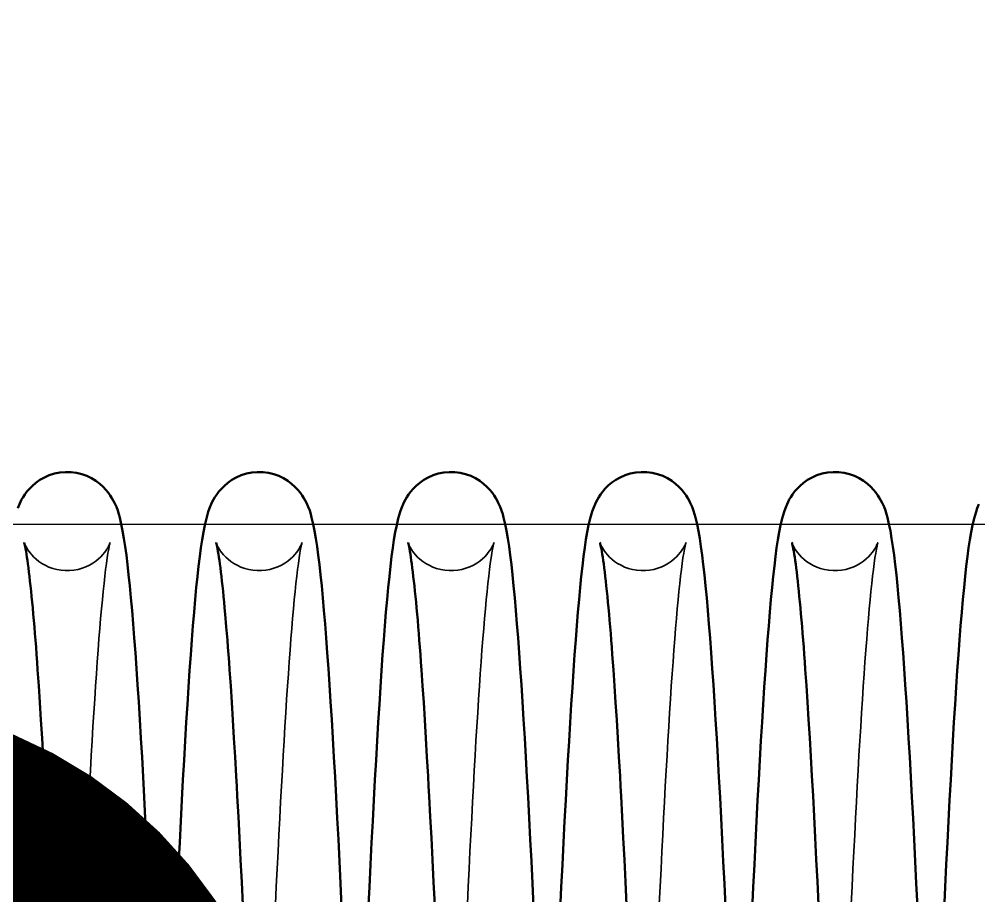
# Model space of a CAD drawing. Header units: millimetres. Extents: x 1448 to 104164, y -19509 to -89.
# Drawn here: x 52226.7 to 52306.5, y -3794.1 to -3721.2 of the extents above; entities that cross this region are included whole.
import ezdxf

# ---------------------------------------------------------------- set-up
doc = ezdxf.new("R2010")
doc.units = ezdxf.units.MM
doc.header["$LTSCALE"] = 60
doc.header["$MEASUREMENT"] = 0
doc.layers.get('0').update_dxf_attribs({"linetype": 'CONTINUOUS'})
doc.layers.add('가려진 것(ISO)', color=7, linetype='CONTINUOUS', lineweight=35)
doc.layers.add('가시적인 것(ISO)', color=7, linetype='CONTINUOUS', lineweight=50)
doc.styles.add('0T-OUT', font='H2GTRE.TTF')
doc.dimstyles.new('MAIN', dxfattribs={"dimtxt": 1.5, "dimasz": 0.5, "dimexe": 1, "dimexo": 2, "dimgap": 1, "dimtad": 1, "dimdec": 0, "dimdsep": 46, "dimlunit": 6, "dimtxsty": '0T-OUT', "dimblk": 'DOT', "dimcen": 2.5, "dimdle": 2, "dimclrd": 256, "dimclre": 256, "dimclrt": 3, "dimadec": 0, "dimazin": 0, "dimtfac": 1, "dimtdec": 0, "dimtix": 1, "dimtmove": 2, "dimatfit": 3, "dimldrblk": 'DOT', "dimfxl": 1, "dimtvp": 1, "dimtolj": 1, "dimtzin": 0, "dimlwd": 0, "dimlwe": 0, "dimarcsym": 0})

# ---------------------------------------------------------------- blocks, each defined once
blk = doc.blocks.new('토션스프링 3')
at = {"layer": '가려진 것(ISO)', "flags": 128}
for points in [[(21461889.86, -50952857.63), (21461889.866, -50952857.647), (21461889.887, -50952857.704), (21461889.93, -50952857.807), (21461890.009, -50952857.966), (21461890.066, -50952858.07), (21461890.14, -50952858.191), (21461890.232, -50952858.328), (21461890.346, -50952858.48), (21461890.485, -50952858.646), (21461890.652, -50952858.822), (21461890.848, -50952859.003), (21461891.074, -50952859.182), (21461891.328, -50952859.355), (21461891.608, -50952859.514), (21461891.91, -50952859.654), (21461892.232, -50952859.77), (21461892.569, -50952859.86), (21461892.918, -50952859.921), (21461893.272, -50952859.952), (21461893.628, -50952859.949), (21461893.983, -50952859.915), (21461894.331, -50952859.851), (21461894.666, -50952859.758), (21461894.985, -50952859.638), (21461895.286, -50952859.495), (21461895.563, -50952859.334), (21461895.814, -50952859.161), (21461896.035, -50952858.981), (21461896.227, -50952858.801), (21461896.392, -50952858.625), (21461896.528, -50952858.459), (21461896.639, -50952858.309), (21461896.729, -50952858.174), (21461896.8, -50952858.056), (21461896.855, -50952857.954), (21461896.898, -50952857.869), (21461896.956, -50952857.742), (21461896.985, -50952857.667), (21461896.997, -50952857.633), (21461896.996, -50952857.635), (21461896.987, -50952857.667), (21461896.972, -50952857.726), (21461896.953, -50952857.808), (21461896.93, -50952857.911), (21461896.879, -50952858.173), (21461896.821, -50952858.505), (21461896.758, -50952858.9), (21461896.693, -50952859.352), (21461896.627, -50952859.857), (21461896.56, -50952860.413), (21461896.492, -50952861.021), (21461896.423, -50952861.678), (21461896.353, -50952862.381), (21461896.283, -50952863.131), (21461896.212, -50952863.924), (21461896.142, -50952864.759), (21461896.072, -50952865.637), (21461896.001, -50952866.559), (21461895.93, -50952867.522), (21461895.859, -50952868.527), (21461895.788, -50952869.57), (21461895.716, -50952870.652), (21461895.645, -50952871.77), (21461895.574, -50952872.923), (21461895.502, -50952874.109), (21461895.431, -50952875.328), (21461895.36, -50952876.578), (21461895.289, -50952877.861), (21461895.217, -50952879.178), (21461895.146, -50952880.526), (21461895.074, -50952881.903), (21461895.003, -50952883.309), (21461894.931, -50952884.741), (21461894.859, -50952886.197), (21461894.788, -50952887.677)], [(21461905.807, -50952857.63), (21461905.813, -50952857.647), (21461905.834, -50952857.704), (21461905.877, -50952857.807), (21461905.956, -50952857.966), (21461906.013, -50952858.07), (21461906.087, -50952858.191), (21461906.179, -50952858.328), (21461906.293, -50952858.48), (21461906.432, -50952858.646), (21461906.599, -50952858.822), (21461906.795, -50952859.003), (21461907.021, -50952859.182), (21461907.275, -50952859.355), (21461907.555, -50952859.514), (21461907.857, -50952859.654), (21461908.178, -50952859.77), (21461908.516, -50952859.86), (21461908.865, -50952859.922), (21461909.219, -50952859.952), (21461909.575, -50952859.949), (21461909.93, -50952859.915), (21461910.278, -50952859.851), (21461910.613, -50952859.758), (21461910.932, -50952859.638), (21461911.233, -50952859.495), (21461911.51, -50952859.334), (21461911.761, -50952859.161), (21461911.982, -50952858.981), (21461912.174, -50952858.801), (21461912.338, -50952858.625), (21461912.475, -50952858.459), (21461912.586, -50952858.309), (21461912.676, -50952858.174), (21461912.747, -50952858.056), (21461912.802, -50952857.954), (21461912.845, -50952857.869), (21461912.903, -50952857.742), (21461912.932, -50952857.667), (21461912.944, -50952857.633), (21461912.943, -50952857.635), (21461912.934, -50952857.667), (21461912.919, -50952857.726), (21461912.9, -50952857.808), (21461912.877, -50952857.911), (21461912.826, -50952858.173), (21461912.768, -50952858.505), (21461912.705, -50952858.901), (21461912.64, -50952859.352), (21461912.574, -50952859.857), (21461912.507, -50952860.413), (21461912.439, -50952861.021), (21461912.369, -50952861.678), (21461912.3, -50952862.381), (21461912.23, -50952863.131), (21461912.159, -50952863.924), (21461912.089, -50952864.759), (21461912.019, -50952865.637), (21461911.948, -50952866.559), (21461911.877, -50952867.522), (21461911.806, -50952868.527), (21461911.735, -50952869.571), (21461911.663, -50952870.652), (21461911.592, -50952871.77), (21461911.521, -50952872.923), (21461911.449, -50952874.109), (21461911.378, -50952875.328), (21461911.307, -50952876.578), (21461911.236, -50952877.861), (21461911.164, -50952879.178), (21461911.093, -50952880.526), (21461911.021, -50952881.903), (21461910.95, -50952883.309), (21461910.878, -50952884.741), (21461910.806, -50952886.197), (21461910.735, -50952887.677)], [(21461921.754, -50952857.63), (21461921.76, -50952857.647), (21461921.781, -50952857.704), (21461921.824, -50952857.807), (21461921.903, -50952857.966), (21461921.96, -50952858.07), (21461922.033, -50952858.191), (21461922.126, -50952858.328), (21461922.24, -50952858.48), (21461922.379, -50952858.647), (21461922.546, -50952858.823), (21461922.742, -50952859.003), (21461922.968, -50952859.182), (21461923.222, -50952859.355), (21461923.502, -50952859.514), (21461923.804, -50952859.654), (21461924.126, -50952859.77), (21461924.463, -50952859.86), (21461924.812, -50952859.922), (21461925.166, -50952859.952), (21461925.522, -50952859.949), (21461925.877, -50952859.915), (21461926.225, -50952859.851), (21461926.56, -50952859.758), (21461926.879, -50952859.638), (21461927.18, -50952859.494), (21461927.457, -50952859.334), (21461927.708, -50952859.161), (21461927.929, -50952858.981), (21461928.121, -50952858.8), (21461928.285, -50952858.625), (21461928.422, -50952858.459), (21461928.533, -50952858.309), (21461928.623, -50952858.174), (21461928.693, -50952858.056), (21461928.749, -50952857.954), (21461928.792, -50952857.869), (21461928.849, -50952857.742), (21461928.879, -50952857.667), (21461928.89, -50952857.633), (21461928.89, -50952857.635), (21461928.881, -50952857.667), (21461928.866, -50952857.726), (21461928.846, -50952857.808), (21461928.824, -50952857.911), (21461928.773, -50952858.173), (21461928.715, -50952858.505), (21461928.652, -50952858.901), (21461928.587, -50952859.352), (21461928.521, -50952859.857), (21461928.454, -50952860.414), (21461928.385, -50952861.021), (21461928.316, -50952861.678), (21461928.247, -50952862.381), (21461928.177, -50952863.131), (21461928.106, -50952863.924), (21461928.036, -50952864.759), (21461927.965, -50952865.637), (21461927.895, -50952866.559), (21461927.824, -50952867.523), (21461927.753, -50952868.527), (21461927.681, -50952869.571), (21461927.61, -50952870.652), (21461927.539, -50952871.77), (21461927.467, -50952872.923), (21461927.396, -50952874.109), (21461927.325, -50952875.328), (21461927.254, -50952876.578), (21461927.182, -50952877.861), (21461927.111, -50952879.178), (21461927.04, -50952880.526), (21461926.968, -50952881.903), (21461926.896, -50952883.309), (21461926.825, -50952884.741), (21461926.753, -50952886.198), (21461926.682, -50952887.677)], [(21461937.701, -50952857.63), (21461937.707, -50952857.647), (21461937.727, -50952857.704), (21461937.771, -50952857.807), (21461937.85, -50952857.966), (21461937.907, -50952858.07), (21461937.98, -50952858.191), (21461938.073, -50952858.328), (21461938.187, -50952858.481), (21461938.326, -50952858.647), (21461938.493, -50952858.823), (21461938.689, -50952859.003), (21461938.915, -50952859.182), (21461939.169, -50952859.355), (21461939.449, -50952859.514), (21461939.751, -50952859.654), (21461940.073, -50952859.77), (21461940.41, -50952859.86), (21461940.759, -50952859.922), (21461941.113, -50952859.952), (21461941.469, -50952859.949), (21461941.824, -50952859.915), (21461942.172, -50952859.851), (21461942.507, -50952859.758), (21461942.826, -50952859.638), (21461943.127, -50952859.494), (21461943.404, -50952859.333), (21461943.655, -50952859.16), (21461943.876, -50952858.981), (21461944.068, -50952858.8), (21461944.232, -50952858.624), (21461944.369, -50952858.459), (21461944.48, -50952858.309), (21461944.569, -50952858.174), (21461944.64, -50952858.056), (21461944.696, -50952857.954), (21461944.739, -50952857.869), (21461944.796, -50952857.742), (21461944.826, -50952857.667), (21461944.837, -50952857.633), (21461944.837, -50952857.635), (21461944.828, -50952857.667), (21461944.813, -50952857.726), (21461944.793, -50952857.808), (21461944.771, -50952857.911), (21461944.72, -50952858.173), (21461944.661, -50952858.505), (21461944.598, -50952858.901), (21461944.534, -50952859.352), (21461944.468, -50952859.857), (21461944.4, -50952860.414), (21461944.332, -50952861.021), (21461944.263, -50952861.678), (21461944.193, -50952862.381), (21461944.123, -50952863.131), (21461944.053, -50952863.924), (21461943.983, -50952864.759), (21461943.912, -50952865.637), (21461943.842, -50952866.559), (21461943.771, -50952867.523), (21461943.699, -50952868.527), (21461943.628, -50952869.571), (21461943.557, -50952870.652), (21461943.486, -50952871.77), (21461943.414, -50952872.923), (21461943.343, -50952874.109), (21461943.272, -50952875.328), (21461943.201, -50952876.578), (21461943.129, -50952877.861), (21461943.058, -50952879.178), (21461942.986, -50952880.526), (21461942.915, -50952881.904), (21461942.843, -50952883.309), (21461942.772, -50952884.741), (21461942.7, -50952886.198), (21461942.628, -50952887.677)], [(21461953.648, -50952857.63), (21461953.653, -50952857.647), (21461953.674, -50952857.704), (21461953.717, -50952857.809), (21461953.795, -50952857.972), (21461953.854, -50952858.076), (21461953.928, -50952858.196), (21461954.022, -50952858.332), (21461954.137, -50952858.484), (21461954.277, -50952858.651), (21461954.445, -50952858.828), (21461954.641, -50952859.008), (21461954.868, -50952859.187), (21461955.123, -50952859.359), (21461955.404, -50952859.518), (21461955.706, -50952859.658), (21461956.028, -50952859.773), (21461956.366, -50952859.862), (21461956.715, -50952859.923), (21461957.069, -50952859.952), (21461957.426, -50952859.949), (21461957.78, -50952859.914), (21461958.128, -50952859.849), (21461958.463, -50952859.755), (21461958.781, -50952859.634), (21461959.081, -50952859.49), (21461959.358, -50952859.329), (21461959.608, -50952859.156), (21461959.828, -50952858.976), (21461960.019, -50952858.796), (21461960.183, -50952858.62), (21461960.319, -50952858.455), (21461960.429, -50952858.305), (21461960.518, -50952858.171), (21461960.589, -50952858.053), (21461960.644, -50952857.952), (21461960.687, -50952857.867), (21461960.744, -50952857.741), (21461960.773, -50952857.666), (21461960.784, -50952857.633), (21461960.784, -50952857.635), (21461960.775, -50952857.668), (21461960.759, -50952857.727), (21461960.74, -50952857.809), (21461960.718, -50952857.912), (21461960.666, -50952858.175), (21461960.608, -50952858.507), (21461960.545, -50952858.903), (21461960.48, -50952859.355), (21461960.414, -50952859.859), (21461960.347, -50952860.416), (21461960.279, -50952861.024), (21461960.21, -50952861.681), (21461960.14, -50952862.385), (21461960.07, -50952863.134), (21461960, -50952863.927), (21461959.929, -50952864.763), (21461959.859, -50952865.641), (21461959.788, -50952866.563), (21461959.717, -50952867.527), (21461959.646, -50952868.531), (21461959.575, -50952869.575), (21461959.504, -50952870.656), (21461959.432, -50952871.774), (21461959.361, -50952872.927), (21461959.29, -50952874.113), (21461959.218, -50952875.332), (21461959.147, -50952876.581), (21461959.076, -50952877.865), (21461959.005, -50952879.182), (21461958.933, -50952880.53), (21461958.862, -50952881.907), (21461958.79, -50952883.313), (21461958.718, -50952884.745), (21461958.647, -50952886.201), (21461958.575, -50952887.68)]]:
    blk.add_lwpolyline(points, dxfattribs=at)
at = {"layer": '가시적인 것(ISO)', "flags": 128}
for points in [[(21461889.32, -50952854.754), (21461889.457, -50952854.425), (21461889.542, -50952854.245), (21461889.643, -50952854.053), (21461889.763, -50952853.846), (21461889.908, -50952853.625), (21461890.084, -50952853.389), (21461890.294, -50952853.144), (21461890.542, -50952852.894), (21461890.834, -50952852.647), (21461891.166, -50952852.414), (21461891.535, -50952852.204), (21461891.938, -50952852.028), (21461892.369, -50952851.891), (21461892.818, -50952851.799), (21461893.278, -50952851.758), (21461893.742, -50952851.767), (21461894.2, -50952851.826), (21461894.642, -50952851.933), (21461895.063, -50952852.086), (21461895.457, -50952852.276), (21461895.814, -50952852.494), (21461896.131, -50952852.732), (21461896.407, -50952852.981), (21461896.642, -50952853.23), (21461896.839, -50952853.472), (21461897.003, -50952853.703), (21461897.139, -50952853.92), (21461897.256, -50952854.121), (21461897.358, -50952854.311), (21461897.52, -50952854.656), (21461897.637, -50952854.968), (21461897.724, -50952855.255), (21461897.793, -50952855.53), (21461897.922, -50952856.08), (21461898.04, -50952856.658), (21461898.148, -50952857.275), (21461898.248, -50952857.939), (21461898.345, -50952858.66), (21461898.441, -50952859.447), (21461898.537, -50952860.302), (21461898.632, -50952861.223), (21461898.726, -50952862.209), (21461898.819, -50952863.26), (21461898.912, -50952864.373), (21461899.004, -50952865.549), (21461899.096, -50952866.786), (21461899.188, -50952868.082), (21461899.28, -50952869.438), (21461899.372, -50952870.856), (21461899.464, -50952872.334), (21461899.556, -50952873.869), (21461899.648, -50952875.458), (21461899.739, -50952877.098), (21461899.831, -50952878.787), (21461899.923, -50952880.52), (21461900.015, -50952882.295), (21461900.106, -50952884.111), (21461900.197, -50952885.971), (21461900.289, -50952887.873)], [(21461902.502, -50952888.164), (21461902.594, -50952886.253), (21461902.686, -50952884.382), (21461902.777, -50952882.555), (21461902.869, -50952880.774), (21461902.96, -50952879.039), (21461903.052, -50952877.347), (21461903.143, -50952875.701), (21461903.235, -50952874.105), (21461903.328, -50952872.561), (21461903.42, -50952871.071), (21461903.512, -50952869.639), (21461903.604, -50952868.267), (21461903.696, -50952866.958), (21461903.788, -50952865.715), (21461903.88, -50952864.533), (21461903.973, -50952863.413), (21461904.066, -50952862.357), (21461904.159, -50952861.365), (21461904.253, -50952860.439), (21461904.348, -50952859.579), (21461904.442, -50952858.788), (21461904.537, -50952858.059), (21461904.637, -50952857.385), (21461904.745, -50952856.758), (21461904.863, -50952856.17), (21461904.995, -50952855.614), (21461905.158, -50952855.055), (21461905.267, -50952854.754), (21461905.404, -50952854.424), (21461905.489, -50952854.245), (21461905.59, -50952854.052), (21461905.71, -50952853.846), (21461905.855, -50952853.624), (21461906.031, -50952853.389), (21461906.241, -50952853.143), (21461906.49, -50952852.894), (21461906.781, -50952852.647), (21461907.114, -50952852.413), (21461907.482, -50952852.204), (21461907.886, -50952852.028), (21461908.317, -50952851.891), (21461908.766, -50952851.799), (21461909.225, -50952851.758), (21461909.689, -50952851.767), (21461910.147, -50952851.826), (21461910.59, -50952851.934), (21461911.011, -50952852.086), (21461911.404, -50952852.276), (21461911.762, -50952852.494), (21461912.078, -50952852.733), (21461912.354, -50952852.981), (21461912.589, -50952853.23), (21461912.786, -50952853.472), (21461912.95, -50952853.704), (21461913.086, -50952853.92), (21461913.203, -50952854.122), (21461913.304, -50952854.311), (21461913.465, -50952854.657), (21461913.583, -50952854.968), (21461913.671, -50952855.256), (21461913.74, -50952855.53), (21461913.868, -50952856.08), (21461913.987, -50952856.658), (21461914.095, -50952857.275), (21461914.195, -50952857.939), (21461914.292, -50952858.66), (21461914.388, -50952859.447), (21461914.484, -50952860.302), (21461914.578, -50952861.223), (21461914.672, -50952862.209), (21461914.766, -50952863.26), (21461914.859, -50952864.373), (21461914.951, -50952865.549), (21461915.043, -50952866.786), (21461915.135, -50952868.082), (21461915.227, -50952869.438), (21461915.318, -50952870.856), (21461915.41, -50952872.334), (21461915.502, -50952873.869), (21461915.594, -50952875.458), (21461915.686, -50952877.098), (21461915.778, -50952878.786), (21461915.87, -50952880.52), (21461915.961, -50952882.295), (21461916.053, -50952884.111), (21461916.144, -50952885.97), (21461916.236, -50952887.872)], [(21461918.449, -50952888.164), (21461918.541, -50952886.253), (21461918.632, -50952884.382), (21461918.724, -50952882.554), (21461918.815, -50952880.774), (21461918.907, -50952879.038), (21461918.998, -50952877.347), (21461919.09, -50952875.701), (21461919.182, -50952874.105), (21461919.274, -50952872.561), (21461919.367, -50952871.071), (21461919.459, -50952869.639), (21461919.551, -50952868.267), (21461919.643, -50952866.958), (21461919.735, -50952865.714), (21461919.827, -50952864.532), (21461919.92, -50952863.413), (21461920.013, -50952862.357), (21461920.106, -50952861.365), (21461920.2, -50952860.438), (21461920.295, -50952859.578), (21461920.389, -50952858.786), (21461920.484, -50952858.058), (21461920.584, -50952857.384), (21461920.691, -50952856.758), (21461920.81, -50952856.171), (21461920.942, -50952855.614), (21461921.105, -50952855.055), (21461921.213, -50952854.753), (21461921.351, -50952854.424), (21461921.436, -50952854.244), (21461921.537, -50952854.052), (21461921.658, -50952853.846), (21461921.803, -50952853.624), (21461921.978, -50952853.388), (21461922.188, -50952853.143), (21461922.437, -50952852.893), (21461922.729, -50952852.646), (21461923.061, -50952852.413), (21461923.43, -50952852.204), (21461923.833, -50952852.028), (21461924.264, -50952851.891), (21461924.714, -50952851.799), (21461925.173, -50952851.758), (21461925.637, -50952851.767), (21461926.095, -50952851.827), (21461926.537, -50952851.934), (21461926.958, -50952852.086), (21461927.352, -50952852.276), (21461927.709, -50952852.495), (21461928.026, -50952852.733), (21461928.302, -50952852.982), (21461928.536, -50952853.231), (21461928.733, -50952853.473), (21461928.897, -50952853.704), (21461929.033, -50952853.921), (21461929.148, -50952854.122), (21461929.248, -50952854.311), (21461929.409, -50952854.657), (21461929.529, -50952854.969), (21461929.618, -50952855.256), (21461929.688, -50952855.531), (21461929.815, -50952856.079), (21461929.934, -50952856.658), (21461930.041, -50952857.275), (21461930.142, -50952857.939), (21461930.239, -50952858.661), (21461930.335, -50952859.447), (21461930.43, -50952860.301), (21461930.525, -50952861.222), (21461930.619, -50952862.209), (21461930.713, -50952863.259), (21461930.805, -50952864.373), (21461930.898, -50952865.549), (21461930.99, -50952866.785), (21461931.082, -50952868.082), (21461931.173, -50952869.438), (21461931.265, -50952870.856), (21461931.357, -50952872.334), (21461931.449, -50952873.869), (21461931.541, -50952875.458), (21461931.633, -50952877.098), (21461931.725, -50952878.786), (21461931.817, -50952880.52), (21461931.908, -50952882.295), (21461932, -50952884.111), (21461932.091, -50952885.97), (21461932.183, -50952887.872)], [(21461934.395, -50952888.181), (21461934.487, -50952886.27), (21461934.579, -50952884.397), (21461934.67, -50952882.564), (21461934.762, -50952880.776), (21461934.854, -50952879.035), (21461934.945, -50952877.345), (21461935.037, -50952875.707), (21461935.128, -50952874.116), (21461935.22, -50952872.576), (21461935.312, -50952871.088), (21461935.405, -50952869.656), (21461935.497, -50952868.281), (21461935.59, -50952866.965), (21461935.682, -50952865.712), (21461935.775, -50952864.524), (21461935.868, -50952863.402), (21461935.96, -50952862.349), (21461936.053, -50952861.361), (21461936.147, -50952860.436), (21461936.242, -50952859.575), (21461936.339, -50952858.777), (21461936.437, -50952858.041), (21461936.537, -50952857.367), (21461936.64, -50952856.751), (21461936.753, -50952856.173), (21461936.887, -50952855.614), (21461937.054, -50952855.051), (21461937.16, -50952854.751), (21461937.299, -50952854.421), (21461937.385, -50952854.241), (21461937.486, -50952854.048), (21461937.607, -50952853.841), (21461937.752, -50952853.62), (21461937.928, -50952853.385), (21461938.14, -50952853.138), (21461938.39, -50952852.888), (21461938.68, -50952852.642), (21461939.013, -50952852.41), (21461939.385, -50952852.201), (21461939.788, -50952852.024), (21461940.218, -50952851.889), (21461940.668, -50952851.799), (21461941.129, -50952851.757), (21461941.591, -50952851.767), (21461942.048, -50952851.828), (21461942.492, -50952851.937), (21461942.913, -50952852.088), (21461943.303, -50952852.279), (21461943.66, -50952852.5), (21461943.979, -50952852.74), (21461944.255, -50952852.989), (21461944.489, -50952853.237), (21461944.685, -50952853.48), (21461944.848, -50952853.71), (21461944.986, -50952853.925), (21461945.105, -50952854.127), (21461945.207, -50952854.315), (21461945.367, -50952854.66), (21461945.482, -50952854.971), (21461945.566, -50952855.259), (21461945.633, -50952855.534), (21461945.764, -50952856.086), (21461945.882, -50952856.665), (21461945.99, -50952857.281), (21461946.089, -50952857.945), (21461946.186, -50952858.667), (21461946.283, -50952859.455), (21461946.378, -50952860.31), (21461946.473, -50952861.232), (21461946.567, -50952862.218), (21461946.66, -50952863.269), (21461946.753, -50952864.383), (21461946.845, -50952865.559), (21461946.937, -50952866.795), (21461947.029, -50952868.092), (21461947.121, -50952869.448), (21461947.213, -50952870.867), (21461947.305, -50952872.346), (21461947.397, -50952873.881), (21461947.489, -50952875.47), (21461947.581, -50952877.11), (21461947.673, -50952878.798), (21461947.764, -50952880.531), (21461947.856, -50952882.307), (21461947.947, -50952884.122), (21461948.038, -50952885.983), (21461948.13, -50952887.885)], [(21461950.343, -50952888.163), (21461950.434, -50952886.253), (21461950.526, -50952884.382), (21461950.618, -50952882.556), (21461950.709, -50952880.777), (21461950.8, -50952879.04), (21461950.892, -50952877.347), (21461950.984, -50952875.701), (21461951.076, -50952874.105), (21461951.168, -50952872.56), (21461951.26, -50952871.071), (21461951.352, -50952869.639), (21461951.445, -50952868.268), (21461951.536, -50952866.96), (21461951.629, -50952865.717), (21461951.721, -50952864.535), (21461951.813, -50952863.415), (21461951.906, -50952862.358), (21461952, -50952861.367), (21461952.094, -50952860.441), (21461952.188, -50952859.582), (21461952.282, -50952858.792), (21461952.377, -50952858.062), (21461952.478, -50952857.386), (21461952.586, -50952856.758), (21461952.704, -50952856.17), (21461952.835, -50952855.615), (21461952.998, -50952855.056), (21461953.107, -50952854.754), (21461953.244, -50952854.425), (21461953.329, -50952854.246), (21461953.43, -50952854.053), (21461953.55, -50952853.847), (21461953.695, -50952853.626), (21461953.87, -50952853.39), (21461954.08, -50952853.145), (21461954.329, -50952852.895), (21461954.62, -50952852.648), (21461954.952, -50952852.415), (21461955.321, -50952852.205), (21461955.724, -50952852.029), (21461956.155, -50952851.892), (21461956.604, -50952851.8), (21461957.063, -50952851.758), (21461957.527, -50952851.767), (21461957.985, -50952851.826), (21461958.428, -50952851.933), (21461958.849, -50952852.085), (21461959.243, -50952852.275), (21461959.6, -50952852.493), (21461959.917, -50952852.731), (21461960.193, -50952852.98), (21461960.428, -50952853.229), (21461960.625, -50952853.471), (21461960.79, -50952853.702), (21461960.927, -50952853.918), (21461961.047, -50952854.12), (21461961.149, -50952854.309), (21461961.311, -50952854.655), (21461961.427, -50952854.966), (21461961.511, -50952855.254), (21461961.579, -50952855.529), (21461961.709, -50952856.08), (21461961.828, -50952856.659), (21461961.935, -50952857.275), (21461962.036, -50952857.939), (21461962.132, -50952858.66), (21461962.229, -50952859.448), (21461962.324, -50952860.303), (21461962.419, -50952861.224), (21461962.513, -50952862.21), (21461962.606, -50952863.26), (21461962.699, -50952864.374), (21461962.792, -50952865.549), (21461962.884, -50952866.786), (21461962.975, -50952868.082), (21461963.067, -50952869.438), (21461963.159, -50952870.857), (21461963.251, -50952872.335), (21461963.343, -50952873.87), (21461963.435, -50952875.459), (21461963.527, -50952877.099), (21461963.619, -50952878.787), (21461963.71, -50952880.52), (21461963.802, -50952882.295), (21461963.893, -50952884.111), (21461963.985, -50952885.971), (21461964.076, -50952887.873)], [(21461966.29, -50952888.163), (21461966.381, -50952886.253), (21461966.473, -50952884.382), (21461966.564, -50952882.556), (21461966.656, -50952880.776), (21461966.747, -50952879.04), (21461966.839, -50952877.347), (21461966.931, -50952875.701), (21461967.023, -50952874.105), (21461967.115, -50952872.56), (21461967.207, -50952871.071), (21461967.299, -50952869.639), (21461967.391, -50952868.268), (21461967.483, -50952866.96), (21461967.575, -50952865.716), (21461967.668, -50952864.534), (21461967.76, -50952863.415), (21461967.853, -50952862.358), (21461967.947, -50952861.366), (21461968.041, -50952860.44), (21461968.135, -50952859.582), (21461968.229, -50952858.791), (21461968.324, -50952858.061), (21461968.425, -50952857.386), (21461968.533, -50952856.758), (21461968.651, -50952856.17), (21461968.782, -50952855.615), (21461968.945, -50952855.056), (21461969.054, -50952854.754), (21461969.191, -50952854.425)], [(21461892.073, -50952887.728), (21461891.981, -50952885.836), (21461891.889, -50952883.984), (21461891.798, -50952882.174), (21461891.706, -50952880.41), (21461891.615, -50952878.696), (21461891.569, -50952877.859), (21461891.524, -50952877.036), (21461891.432, -50952875.426), (21461891.341, -50952873.867), (21461891.25, -50952872.362), (21461891.158, -50952870.912), (21461891.067, -50952869.523), (21461890.976, -50952868.195), (21461890.93, -50952867.556), (21461890.885, -50952866.933), (21461890.84, -50952866.328), (21461890.794, -50952865.74), (21461890.749, -50952865.17), (21461890.704, -50952864.618), (21461890.613, -50952863.563), (21461890.567, -50952863.06), (21461890.522, -50952862.575), (21461890.476, -50952862.108), (21461890.43, -50952861.66), (21461890.385, -50952861.232), (21461890.34, -50952860.823), (21461890.296, -50952860.435), (21461890.252, -50952860.069), (21461890.21, -50952859.724), (21461890.168, -50952859.402), (21461890.127, -50952859.103), (21461890.087, -50952858.828), (21461890.049, -50952858.577), (21461890.011, -50952858.352), (21461889.976, -50952858.152), (21461889.942, -50952857.978), (21461889.91, -50952857.834), (21461889.884, -50952857.724), (21461889.867, -50952857.654), (21461889.86, -50952857.63)], [(21461908.019, -50952887.728), (21461907.928, -50952885.836), (21461907.836, -50952883.983), (21461907.744, -50952882.173), (21461907.653, -50952880.41), (21461907.561, -50952878.696), (21461907.516, -50952877.859), (21461907.47, -50952877.036), (21461907.379, -50952875.426), (21461907.288, -50952873.867), (21461907.197, -50952872.361), (21461907.105, -50952870.912), (21461907.014, -50952869.522), (21461906.923, -50952868.195), (21461906.877, -50952867.556), (21461906.832, -50952866.933), (21461906.786, -50952866.328), (21461906.741, -50952865.74), (21461906.696, -50952865.17), (21461906.651, -50952864.618), (21461906.56, -50952863.562), (21461906.514, -50952863.06), (21461906.469, -50952862.575), (21461906.423, -50952862.108), (21461906.377, -50952861.66), (21461906.332, -50952861.232), (21461906.287, -50952860.823), (21461906.243, -50952860.435), (21461906.199, -50952860.069), (21461906.157, -50952859.724), (21461906.115, -50952859.402), (21461906.074, -50952859.103), (21461906.034, -50952858.828), (21461905.995, -50952858.578), (21461905.958, -50952858.352), (21461905.923, -50952858.152), (21461905.888, -50952857.978), (21461905.857, -50952857.834), (21461905.831, -50952857.724), (21461905.814, -50952857.654), (21461905.807, -50952857.63)], [(21461923.966, -50952887.727), (21461923.875, -50952885.835), (21461923.783, -50952883.982), (21461923.691, -50952882.173), (21461923.6, -50952880.409), (21461923.508, -50952878.696), (21461923.463, -50952877.859), (21461923.417, -50952877.036), (21461923.326, -50952875.426), (21461923.235, -50952873.866), (21461923.143, -50952872.361), (21461923.052, -50952870.911), (21461922.961, -50952869.521), (21461922.869, -50952868.194), (21461922.824, -50952867.555), (21461922.779, -50952866.933), (21461922.733, -50952866.327), (21461922.688, -50952865.739), (21461922.643, -50952865.17), (21461922.598, -50952864.617), (21461922.552, -50952864.082), (21461922.507, -50952863.562), (21461922.461, -50952863.059), (21461922.415, -50952862.574), (21461922.37, -50952862.108), (21461922.324, -50952861.66), (21461922.279, -50952861.232), (21461922.234, -50952860.823), (21461922.19, -50952860.436), (21461922.147, -50952860.069), (21461922.104, -50952859.725), (21461922.062, -50952859.403), (21461922.021, -50952859.104), (21461921.981, -50952858.829), (21461921.943, -50952858.578), (21461921.905, -50952858.352), (21461921.869, -50952858.152), (21461921.835, -50952857.978), (21461921.804, -50952857.833), (21461921.778, -50952857.724), (21461921.76, -50952857.654), (21461921.754, -50952857.63)], [(21461939.913, -50952887.726), (21461939.821, -50952885.834), (21461939.73, -50952883.981), (21461939.638, -50952882.171), (21461939.546, -50952880.408), (21461939.455, -50952878.695), (21461939.41, -50952877.859), (21461939.364, -50952877.036), (21461939.273, -50952875.425), (21461939.182, -50952873.866), (21461939.09, -50952872.36), (21461938.999, -50952870.91), (21461938.907, -50952869.52), (21461938.816, -50952868.193), (21461938.771, -50952867.554), (21461938.725, -50952866.932), (21461938.68, -50952866.327), (21461938.635, -50952865.739), (21461938.59, -50952865.169), (21461938.545, -50952864.617), (21461938.499, -50952864.081), (21461938.454, -50952863.561), (21461938.408, -50952863.059), (21461938.362, -50952862.574), (21461938.316, -50952862.107), (21461938.271, -50952861.66), (21461938.226, -50952861.231), (21461938.181, -50952860.823), (21461938.137, -50952860.436), (21461938.094, -50952860.069), (21461938.051, -50952859.725), (21461938.009, -50952859.403), (21461937.968, -50952859.104), (21461937.928, -50952858.829), (21461937.89, -50952858.578), (21461937.852, -50952858.352), (21461937.816, -50952858.152), (21461937.782, -50952857.977), (21461937.75, -50952857.833), (21461937.725, -50952857.724), (21461937.707, -50952857.654), (21461937.701, -50952857.63)], [(21461955.858, -50952887.691), (21461955.767, -50952885.801), (21461955.675, -50952883.952), (21461955.584, -50952882.149), (21461955.493, -50952880.394), (21461955.401, -50952878.684), (21461955.31, -50952877.019), (21461955.218, -50952875.404), (21461955.127, -50952873.841), (21461955.035, -50952872.334), (21461954.944, -50952870.885), (21461954.853, -50952869.498), (21461954.807, -50952868.829), (21461954.762, -50952868.177), (21461954.717, -50952867.541), (21461954.672, -50952866.922), (21461954.626, -50952866.318), (21461954.581, -50952865.731), (21461954.535, -50952865.159), (21461954.49, -50952864.605), (21461954.444, -50952864.067), (21461954.399, -50952863.547), (21461954.354, -50952863.046), (21461954.309, -50952862.562), (21461954.264, -50952862.098), (21461954.219, -50952861.652), (21461954.175, -50952861.227), (21461954.131, -50952860.821), (21461954.088, -50952860.436), (21461954.045, -50952860.072), (21461954.002, -50952859.729), (21461953.96, -50952859.409), (21461953.918, -50952859.11), (21461953.877, -50952858.833), (21461953.836, -50952858.578), (21461953.797, -50952858.348), (21461953.76, -50952858.145), (21461953.726, -50952857.972), (21461953.697, -50952857.831), (21461953.673, -50952857.725), (21461953.655, -50952857.655), (21461953.648, -50952857.63)]]:
    blk.add_lwpolyline(points, dxfattribs=at)
blk = doc.blocks.new('토션스프링1234')
blk.add_blockref('토션스프링 3', (188.103, -4314.906))
blk = doc.blocks.new('_Dot')
at = {"color": 0, "linetype": 'ByBlock', "lineweight": -2}
blk.add_line((-0.5, 0), (-1, 0), dxfattribs=at)
at = {"color": 0, "linetype": 'ByBlock', "const_width": 0.5}
blk.add_lwpolyline([(-0.25, 0, 1), (0.25, 0, 1)], format="xyb", close=True, dxfattribs=at)

msp = doc.modelspace()

# ---------------------------------------------------------------- linework, layer by layer
at = {"color": 3}
msp.add_line((51099.315, -3763.182), (60099.315, -3763.182), dxfattribs=at)

# ---------------------------------------------------------------- block references
msp.add_blockref('토션스프링1234', (-21409850.809, 50953407.828))

# ---------------------------------------------------------------- leaders
msp.add_leader([(52211.878, -3815.284), (52211.878, -3277.702), (52275.935, -3277.702)], dimstyle='MAIN', override={"dimscale": 30, "dimasz": 2.5, "dimtad": 0, "dimclrd": 1})

doc.saveas('drawing.dxf')
